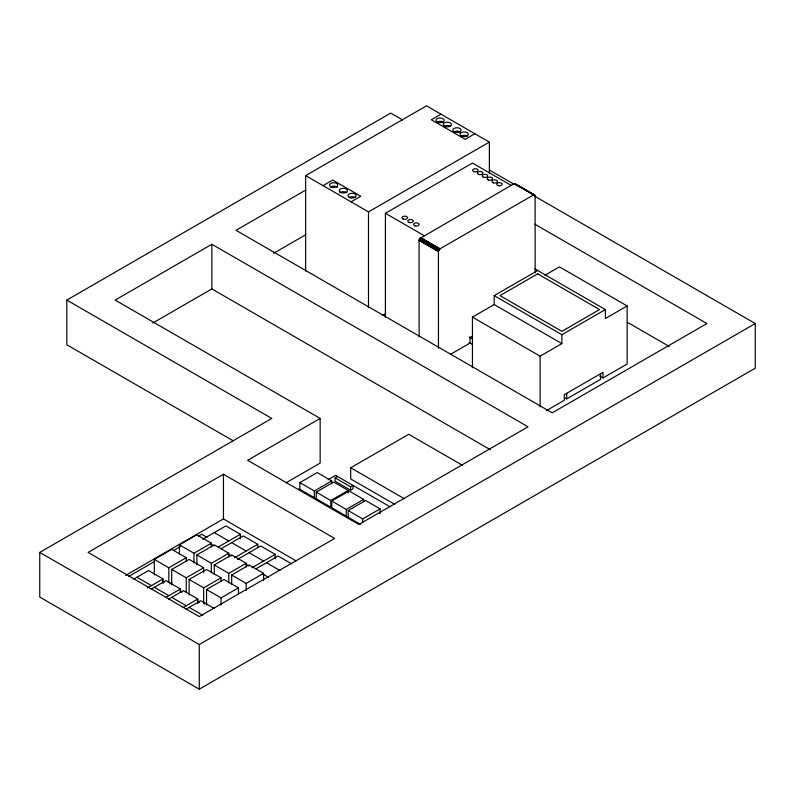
<?xml version="1.0" encoding="UTF-8"?>
<svg xmlns="http://www.w3.org/2000/svg" width="795" height="795" viewBox="0 0 795 795"><rect width="100%" height="100%" fill="white"/><g stroke="black" fill="none" stroke-linecap="round" stroke-linejoin="round"><path stroke-width="1.19" d="M515.806 184.907L515.24 183.655L513.868 183.794L419.83 238.55L419.074 240.756L419.114 336.832M438.462 348.22L438.423 251.627L438.969 250.018L440.092 248.746L533.942 194.705L535.124 195.799L535.154 272.804M233.173 440.788L66.82 344.752L66.82 300.093L390.733 113.079L402.558 119.916M305.648 271.125L305.648 175.606L426.508 105.824L489.352 142.106L489.352 173.121M320.147 418.438L247.633 460.305L358.823 524.501L528.029 426.806L211.858 244.264L115.166 300.093L320.147 418.438L320.147 463.097L286.021 482.794M305.856 189.995L236.026 230.311L552.207 412.853L706.904 323.535L534.836 224.19M441.006 114.202L431.337 119.777L465.184 139.314L474.853 133.739M323.048 185.652L332.717 180.067L360.761 196.256L351.092 201.841M152.769 323.038L211.858 288.923L490.426 449.761M273.629 253.257L305.856 234.654M305.648 175.606L368.492 211.887L489.352 142.106M385.416 317.483L385.416 213.279L472.439 163.045L511.106 185.374M382.455 315.476L385.684 313.608M534.816 196.266L755.25 323.535L755.25 368.194L199.287 689.176L39.75 597.065L39.75 552.406L271.801 418.438L66.82 300.093M494.192 295.621L561.876 334.695L561.876 343.629L494.192 304.555L494.192 295.621L537.698 270.499M472.439 367.757L472.439 317.116L494.192 304.555M544.953 275.249L559.451 266.872L627.136 305.946L627.136 364.011L602.968 377.963L599.738 376.105M223.455 474.257L88.096 552.406L199.287 616.602L334.655 538.454L223.455 474.257L223.455 518.916L125.699 575.361M472.131 336.265L470.014 337.487L470.024 343.072L450.805 354.163M154.329 574.934L154.329 559.392L171.73 549.335L186.239 557.712L186.239 561.3M179.461 554.443L179.461 544.873L196.872 534.826L211.371 543.194L211.371 546.791M128.651 576.445L154.439 561.558M173.767 550.398L180.217 546.672M198.482 536.128L201.701 534.27L207.078 537.37M299.844 489.809L299.844 482.635L317.245 472.578L331.753 480.955L331.753 483.35M133.759 579.078L148.526 570.552L163.025 578.929L163.025 583.391M202.675 539.288L225.879 525.893L240.378 534.27L240.378 538.732M561.876 334.695L605.383 309.583L605.383 318.507L627.136 305.946M154.329 559.392L168.828 567.759L186.239 557.712M179.461 544.873L193.97 553.25L211.371 543.194M472.439 317.116L540.113 356.19L561.876 343.629M171.73 584.991L171.73 569.439L189.13 559.392L203.639 567.759L203.639 572.549M196.872 564.49L196.872 554.92L214.272 544.873L228.781 553.25L228.781 556.838M328.126 479.693L335.619 475.37L390.246 506.912M394.767 504.368L350.714 478.938L350.714 467.768L408.729 434.279L462.452 465.294M335.132 477.884L350.605 486.818L353.02 485.417L353.02 488.776L350.605 490.167L335.132 481.233L335.132 477.884L337.557 476.493M299.844 482.635L314.343 491.002L331.753 480.955M147.204 588.062L163.025 578.929M218.227 547.059L240.378 534.27M316.281 499.3L316.281 492.125L333.681 482.068L348.19 490.445L348.19 492.84M151.159 589.125L165.926 580.598L180.435 588.976L180.435 592.325M221.129 548.729L243.28 535.939L257.789 544.317L257.789 547.666M169.852 583.918L171.899 582.735M171.73 569.439L186.239 577.806L203.639 567.759M196.872 554.92L211.371 563.297L228.781 553.25M189.13 595.038L189.13 579.485L206.541 569.439L221.04 577.806L221.04 581.393M214.272 574.537L214.272 564.967L231.683 554.92L246.182 563.297L246.182 566.885M316.281 492.125L330.78 500.492L348.19 490.445M331.753 508.234L331.753 501.049L349.154 491.002L363.663 499.379L363.663 501.774M165.668 597.502L180.435 588.976M234.575 557.712L257.789 544.317M168.57 599.172L183.337 590.645L197.836 599.023L197.836 603.485M237.476 559.392L260.68 545.986L275.189 554.363L275.189 558.825M189.13 579.485L203.639 587.853L221.04 577.806M214.272 564.967L228.781 573.344L246.182 563.297M206.541 605.084L206.541 589.532L223.942 579.485L238.45 587.853L238.45 593.835M231.683 584.583L231.683 575.014L249.083 564.967L263.582 573.344L263.582 580.519M331.753 501.049L346.252 509.426L363.663 499.379M348.19 517.724L348.19 510.539L365.591 500.492L380.099 508.87L380.099 513.649M183.069 607.549L197.836 599.023M251.985 567.759L275.189 554.363M185.97 609.218L200.738 600.692L214.203 608.473M255.94 568.822L278.091 556.043L291.556 563.814M204.663 604.011L206.71 602.829M206.541 589.532L221.04 597.91L238.45 587.853M231.683 575.014L246.182 583.391L263.582 573.344M546.423 410.608L564.291 400.292L564.291 394.708L602.968 372.378L602.968 377.963M564.559 397.659L566.706 398.901L600.543 379.354L600.543 373.779M348.19 510.539L362.689 518.916L380.099 508.87M39.75 552.406L199.287 644.516L755.25 323.535M489.66 170.2L514.385 184.47M534.836 268.849L605.383 309.583M627.325 322.243L669.261 346.461M385.416 213.279L424.093 235.608M469.179 337.01L472.399 338.869M469.179 342.595L472.399 344.444M350.714 467.768L404.436 498.783M298.88 488.776L360.662 524.442M223.455 518.916L295.978 560.783M214.272 532.59L228.781 540.968M231.683 542.637L246.182 551.014M249.083 552.684L263.582 561.061M266.484 562.741L279.949 570.512M210.963 544.078L214.064 545.867M228.364 554.125L231.474 555.914M245.764 564.172L248.875 565.97M263.175 574.219L268.352 577.21M162.617 580.916L164.684 582.119M180.018 590.963L182.095 592.166M197.418 601.02L199.495 602.212M136.919 577.25L151.428 585.627M154.329 587.296L168.828 595.674M171.73 597.343L186.239 605.72M189.13 607.4L202.606 615.171M514.842 183.536L534.876 195.113M514.613 183.536L534.985 195.312M514.375 183.585L534.002 194.924M514.127 183.665L534.051 195.182M420.754 237.576L440.092 248.746M420.505 237.775L439.844 248.944M420.267 238.003L439.595 249.173M420.048 238.261L439.377 249.431M419.83 238.55L439.158 249.719M419.641 238.848L438.969 250.018M419.472 239.166L438.81 250.336M419.333 239.494L438.661 250.664M419.223 239.822L438.552 250.991M419.144 240.14L438.472 251.309M419.094 240.458L438.423 251.627M566.706 393.316L566.706 398.901M540.113 356.19L540.113 406.841M368.492 211.887L368.492 307.407M362.689 518.916L362.689 522.504M350.605 486.818L350.605 490.167M346.252 509.426L346.252 516.601M330.78 500.492L330.78 507.667M314.343 491.002L314.343 498.177M246.182 583.391L246.182 590.566M228.781 573.344L228.781 582.914M221.04 597.91L221.04 605.084M211.858 244.264L211.858 288.923M211.371 563.297L211.371 572.867M203.639 587.853L203.639 603.405M199.287 644.516L199.287 689.176M193.97 553.25L193.97 562.82M186.239 577.806L186.239 592.166M168.828 567.759L168.828 582.119M436.604 122.4A4.104 2.365 0 0 1 443.093 122.102M444.206 126.316A4.104 2.365 0 0 1 450.705 126.554M339.763 192.887A4.104 2.365 0 0 1 346.859 192.797M460.891 136.253A4.104 2.365 0 0 1 467.39 136.144M349.164 197.369A4.104 2.365 0 0 1 354.967 197.379M453.657 132.059A4.104 2.365 0 0 1 460.712 132.497M330.223 187.173A4.104 2.365 0 0 1 337.319 187.342M537.698 273.848L499.995 295.621L561.876 331.346L599.579 309.583L537.698 273.848M403.234 219.062A2.733 1.58 0 0 0 407.477 217.85A2.733 1.58 0 0 0 403.542 216.329A2.733 1.58 0 0 0 403.234 219.062M409.187 222.471A2.733 1.58 0 0 0 413.291 221.099A2.733 1.58 0 0 0 409.187 219.728A2.733 1.58 0 0 0 409.187 222.471M488.468 180.038A2.733 1.58 0 0 0 492.572 178.676A2.733 1.58 0 0 0 488.468 177.305A2.733 1.58 0 0 0 488.468 180.038M493.307 182.83A2.733 1.58 0 0 0 497.412 181.469A2.733 1.58 0 0 0 493.307 180.097A2.733 1.58 0 0 0 493.307 182.83M478.799 174.463A2.733 1.58 0 0 0 482.903 173.091A2.733 1.58 0 0 0 478.799 171.72A2.733 1.58 0 0 0 478.799 174.463M483.638 177.245A2.733 1.58 0 0 0 487.742 175.884A2.733 1.58 0 0 0 483.638 174.512A2.733 1.58 0 0 0 483.638 177.245M414.99 225.82A2.733 1.58 0 0 0 419.084 224.448A2.733 1.58 0 0 0 414.99 223.077A2.733 1.58 0 0 0 414.99 225.82M473.76 171.591A2.733 1.58 0 0 0 478.053 170.448A2.733 1.58 0 0 0 474.188 168.868A2.733 1.58 0 0 0 473.76 171.591M498.137 185.623A2.733 1.58 0 0 0 502.241 184.251A2.733 1.58 0 0 0 498.137 182.89A2.733 1.58 0 0 0 498.137 185.623M340.518 192.38A4.104 2.365 0 0 0 347.335 191.237A4.104 2.365 0 0 0 342.208 188.405A4.104 2.365 0 0 0 340.518 192.38M444.594 126.306A4.104 2.365 0 0 0 451.322 124.984A4.104 2.365 0 0 0 445.975 122.281A4.104 2.365 0 0 0 444.594 126.306M437.816 122.321A4.104 2.365 0 0 0 444.137 120.462A4.104 2.365 0 0 0 438.174 118.226A4.104 2.365 0 0 0 437.816 122.321M461.816 136.213A4.104 2.365 0 0 0 468.295 134.534A4.104 2.365 0 0 0 462.531 132.129A4.104 2.365 0 0 0 461.816 136.213M349.999 197.746A4.104 2.365 0 0 0 356.16 195.709A4.104 2.365 0 0 0 350.019 193.642A4.104 2.365 0 0 0 349.999 197.746M454.541 132.02A4.104 2.365 0 0 0 461.04 130.36A4.104 2.365 0 0 0 455.306 127.945A4.104 2.365 0 0 0 454.541 132.02M331.485 187.093A4.104 2.365 0 0 0 337.786 185.195A4.104 2.365 0 0 0 331.783 182.989A4.104 2.365 0 0 0 331.485 187.093"/></g></svg>
